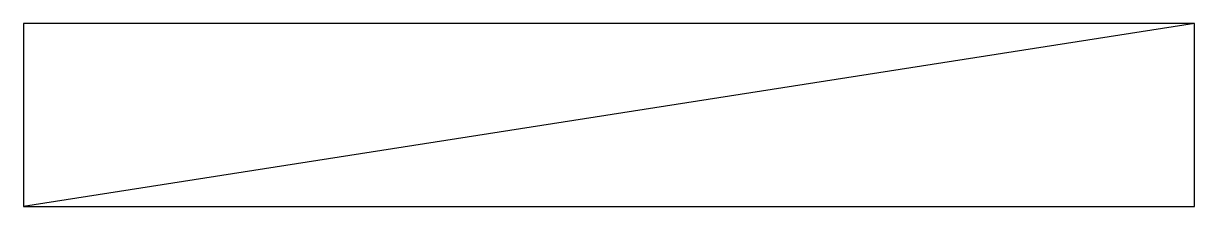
# Model space of a CAD drawing. Header units: millimetres. Extents: x -160 to 160, y -25 to 25.
import ezdxf

# ---------------------------------------------------------------- set-up
doc = ezdxf.new("R2010")
doc.units = ezdxf.units.MM
doc.layers.get('0').update_dxf_attribs({"linetype": 'CONTINUOUS'})

msp = doc.modelspace()

# ---------------------------------------------------------------- linework, layer by layer
for p, q in [((160, 25), (-160, 25)), ((-160, 25), (-160, -25)), ((160, 25), (-160, -25)), ((160, -25), (160, 25)), ((-160, -25), (160, -25))]:
    msp.add_line(p, q)

doc.saveas('drawing.dxf')
